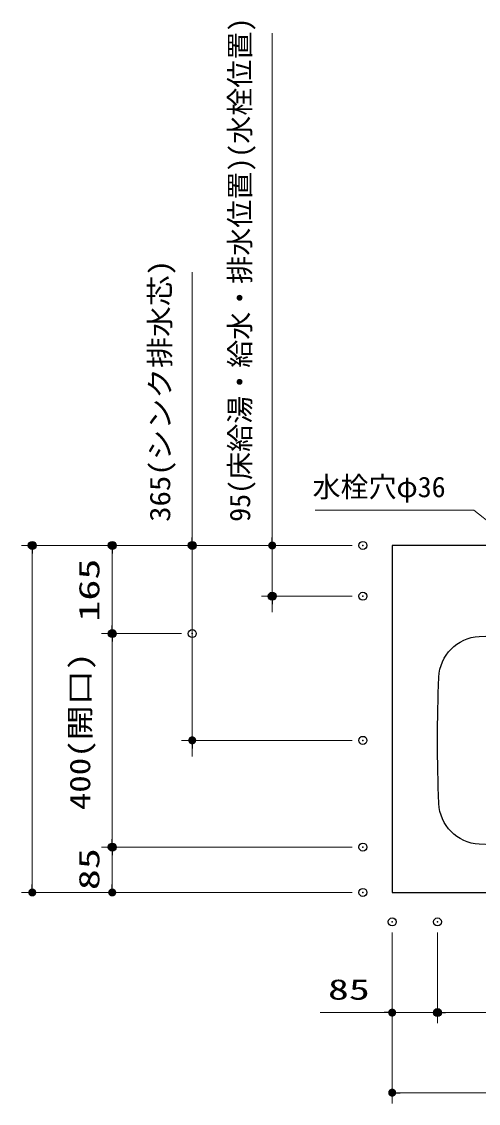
# Model space of a CAD drawing. Units: millimetres, scale not verified. Extents: x -9797 to 9797, y -4555 to 4555.
# Drawn here: x -8169 to -7312, y 590 to 2616 of the extents above; entities that cross this region are included whole.
import ezdxf
from ezdxf.enums import TextEntityAlignment as Align

# ---------------------------------------------------------------- set-up
doc = ezdxf.new("R2010")
doc.units = ezdxf.units.MM
doc.header["$LTSCALE"] = 30
doc.header["$PDMODE"] = 32
doc.header["$PDSIZE"] = 15
doc.linetypes.add('USER2', pattern=[2, 1.25, -0.25, 0.25, -0.25])
for name, color, linetype, lineweight in [('0-0_0', 7, 'Continuous', 25), ('0-1_細線ﾚｲﾔｰ', 91, 'Continuous', 5), ('0-2_1', 7, 'Continuous', 25), ('0-3_寸法ﾚｲﾔｰ', 30, 'Continuous', 13), ('0-4_DEFPOINTS', 7, 'Continuous', 25)]:
    doc.layers.add(name, color=color, linetype=linetype, lineweight=lineweight)
doc.styles.add('ＭＳ ゴシック', font='')
doc.styles.get('ＭＳ ゴシック').set_extended_font_data('MS Gothic')

# ---------------------------------------------------------------- blocks, each defined once
blk = doc.blocks.new('_DOT')
at = {"layer": '0-0_0', "color": 30}
blk.add_line((-15, 0), (-30, 0), dxfattribs=at)
for points in [[(0, 0), (-15, 0), (-14.88, 1.88)], [(0, 0), (-14.88, -1.88), (-15, 0)], [(0, 0), (-14.88, 1.88), (-14.53, 3.73)], [(0, 0), (-14.53, -3.73), (-14.88, -1.88)], [(0, 0), (-14.53, 3.73), (-13.95, 5.52)], [(0, 0), (-13.95, -5.52), (-14.53, -3.73)], [(0, 0), (-13.95, 5.52), (-13.14, 7.23)], [(0, 0), (-13.14, -7.23), (-13.95, -5.52)], [(0, 0), (-13.14, 7.23), (-12.14, 8.82)], [(0, 0), (-12.14, -8.82), (-13.14, -7.23)], [(0, 0), (-12.14, 8.82), (-10.93, 10.27)], [(0, 0), (-10.93, -10.27), (-12.14, -8.82)], [(0, 0), (-10.93, 10.27), (-9.56, 11.56)], [(0, 0), (-9.56, -11.56), (-10.93, -10.27)], [(0, 0), (-9.56, 11.56), (-8.04, 12.66)], [(0, 0), (-8.04, -12.66), (-9.56, -11.56)], [(0, 0), (-8.04, 12.66), (-6.39, 13.57)], [(0, 0), (-6.39, -13.57), (-8.04, -12.66)], [(0, 0), (-6.39, 13.57), (-4.64, 14.27)], [(0, 0), (-4.64, -14.27), (-6.39, -13.57)], [(0, 0), (-4.64, 14.27), (-2.81, 14.73)], [(0, 0), (-2.81, -14.73), (-4.64, -14.27)], [(0, 0), (-2.81, 14.73), (-0.94, 14.97)], [(0, 0), (-0.94, -14.97), (-2.81, -14.73)], [(0, 0), (-0.94, 14.97), (0.94, 14.97)], [(0, 0), (0.94, -14.97), (-0.94, -14.97)], [(0, 0), (0.94, 14.97), (2.81, 14.73)], [(0, 0), (2.81, 14.73), (4.64, 14.27)], [(0, 0), (4.64, 14.27), (6.39, 13.57)], [(0, 0), (6.39, 13.57), (8.04, 12.66)], [(0, 0), (8.04, 12.66), (9.56, 11.56)], [(0, 0), (9.56, 11.56), (10.93, 10.27)], [(0, 0), (10.93, 10.27), (12.14, 8.82)], [(0, 0), (12.14, 8.82), (13.14, 7.23)], [(0, 0), (13.14, 7.23), (13.95, 5.52)], [(0, 0), (13.95, 5.52), (14.53, 3.73)], [(0, 0), (14.53, 3.73), (14.88, 1.88)], [(0, 0), (14.88, 1.88), (15, 0)], [(0, 0), (2.81, -14.73), (0.94, -14.97)], [(0, 0), (4.64, -14.27), (2.81, -14.73)], [(0, 0), (6.39, -13.57), (4.64, -14.27)], [(0, 0), (8.04, -12.66), (6.39, -13.57)], [(0, 0), (9.56, -11.56), (8.04, -12.66)], [(0, 0), (10.93, -10.27), (9.56, -11.56)], [(0, 0), (12.14, -8.82), (10.93, -10.27)], [(0, 0), (13.14, -7.23), (12.14, -8.82)], [(0, 0), (13.95, -5.52), (13.14, -7.23)], [(0, 0), (14.53, -3.73), (13.95, -5.52)], [(0, 0), (14.88, -1.88), (14.53, -3.73)], [(0, 0), (15, 0), (14.88, -1.88)]]:
    blk.add_solid(points, dxfattribs=at)
blk = doc.blocks.new('A$C61E904BE')
at = {"layer": '0-1_細線ﾚｲﾔｰ', "linetype": 'USER2', "lineweight": 9}
for p, q in [((0, -4409.3), (0, 4409.3)), ((4409.3, 0), (-4409.3, 0))]:
    blk.add_line(p, q, dxfattribs=at)
at = {"layer": '0-2_1'}
for radius in [2715, 2385]:
    blk.add_circle((0, 0), radius, dxfattribs=at)
for centre, radius, start, end in [((-1921.6, 3549.3), 2293.7, 93.67776, 180.1549), ((3900, -104202.9), 110202.9, 86.89529, 93.10471), ((9737.4, 3441.8), 2400, 2.41742, 86.86378), ((79710, 0), 84000, 177.58258, 182.41742), ((-71790, 0), 84000, 357.58258, 2.41742), ((-1817.4, -3441.8), 2400, 182.41742, 266.86378), ((9737.4, -3441.8), 2400, 273.13622, 357.58258), ((3960, 102000), 108000, 266.86378, 273.13622)]:
    blk.add_arc(centre, radius, start, end, dxfattribs=at)
blk = doc.blocks.new('MUJI\u3000W1800 Ｌシンク\u3000平面図')
at = {"layer": '0-0_0'}
blk.add_blockref('A$C61E904BE', (6840, 8550), dxfattribs=at)

msp = doc.modelspace()

# ---------------------------------------------------------------- linework, layer by layer
at = {"layer": '0-0_0'}
msp.add_lwpolyline([(-7474.06, 985), (-5674.06, 985), (-5674.06, 1635), (-7474.06, 1635)], close=True, dxfattribs=at)
at = {"layer": '0-3_寸法ﾚｲﾔｰ'}
for p, q in [((-7699.06, 1635), (-7699.06, 2594.52)), ((-7849.06, 1635), (-7849.06, 2147.29)), ((-7849.06, 1650), (-7849.06, 1665)), ((-7699.06, 1650), (-7699.06, 1665)), ((-7549.06, 1635), (-8169.06, 1635)), ((-7549.06, 1635), (-8019.06, 1635)), ((-7549.06, 1635), (-7869.06, 1635)), ((-7849.06, 1270), (-7849.06, 1635)), ((-7549.06, 1635), (-7719.06, 1635)), ((-7699.06, 1635), (-7699.06, 1540)), ((-8149.06, 1000), (-8149.06, 1620)), ((-7999.06, 1485), (-7999.06, 1620)), ((-7549.06, 1540), (-7719.06, 1540)), ((-7699.06, 1525), (-7699.06, 1510)), ((-7869.06, 1470), (-8019.06, 1470)), ((-7869.06, 1470), (-8019.06, 1470)), ((-7999.06, 1085), (-7999.06, 1455)), ((-7549.06, 1270), (-7869.06, 1270)), ((-7849.06, 1255), (-7849.06, 1240)), ((-7549.06, 1070), (-8019.06, 1070)), ((-7549.06, 1070), (-8019.06, 1070)), ((-7999.06, 1000), (-7999.06, 1055)), ((-7549.06, 985), (-8169.06, 985)), ((-7549.06, 985), (-8019.06, 985)), ((-7474.06, 910), (-7474.06, 740)), ((-7474.06, 910), (-7474.06, 590)), ((-7389.06, 910), (-7389.06, 740)), ((-7389.06, 910), (-7389.06, 740)), ((-7474.06, 760), (-7608.83, 760)), ((-7489.06, 760), (-7504.06, 760)), ((-7474.06, 760), (-7389.06, 760)), ((-7374.06, 760), (-7359.06, 760)), ((-7374.06, 760), (-6854.06, 760)), ((-7459.06, 610), (-5689.06, 610))]:
    msp.add_line(p, q, dxfattribs=at)
msp.add_lwpolyline([(-7618.71, 1701.29), (-7320.96, 1701.29), (-7130.36, 1551.59)], dxfattribs=at)
at = {"layer": '0-4_DEFPOINTS'}
for p in [(-8149.06, 1635), (-7999.06, 1635), (-7849.06, 1635), (-7529.06, 1635), (-7699.06, 1540), (-7529.06, 1540), (-7999.06, 1470), (-7849.06, 1470), (-7529.06, 1270), (-7999.06, 1070), (-7529.06, 1070), (-7529.06, 985), (-7474.06, 930), (-7389.06, 930), (-7389.06, 760)]:
    msp.add_point(p, dxfattribs=at)

# ---------------------------------------------------------------- block references
at = {"layer": '0-2_1', "xscale": -0.03333333, "yscale": 0.03333333}
msp.add_blockref('MUJI\u3000W1800 Ｌシンク\u3000平面図', (-6754.06, 985), dxfattribs=at)
at = {"layer": '0-3_寸法ﾚｲﾔｰ', "xscale": 0.5, "yscale": 0.5}
for p, rotation in [((-8149.06, 1635), 90), ((-7999.06, 1635), 90), ((-7849.06, 1635), 270), ((-7699.06, 1635), 270), ((-7699.06, 1540), 90), ((-7999.06, 1470), 270), ((-7999.06, 1470), 90), ((-7849.06, 1270), 90), ((-7999.06, 1070), 270), ((-7999.06, 1070), 90), ((-8149.06, 985), 270), ((-7999.06, 985), 270), ((-7389.06, 760), 180), ((-7389.06, 760), 180), ((-7474.06, 610), 180)]:
    msp.add_blockref('_DOT', p, dxfattribs=dict(at, rotation=rotation))
msp.add_blockref('_DOT', (-7474.06, 760), dxfattribs=at)

# ---------------------------------------------------------------- texts
at = {"layer": '0-3_寸法ﾚｲﾔｰ', "style": 'ＭＳ ゴシック'}
msp.add_text('95(床給湯・給水・排水位置)(水栓位置)', height=38.48, rotation=90, dxfattribs=at).set_placement((-7728.8, 1679.29), align=Align.BOTTOM_LEFT)
for s, width, p in [('365(シンク排水芯)', 1.1, (-7878.8, 1679.29)), ('165', 1.5, (-8011.66, 1492.5)), ('400(開口)', 1.25, (-8028.8, 1139.14)), ('85', 1.5, (-8011.66, 989.41))]:
    msp.add_text(s, height=38.49, rotation=90, dxfattribs=dict(at, width=width)).set_placement(p, align=Align.BOTTOM_LEFT)
at = {"layer": '0-3_寸法ﾚｲﾔｰ', "color": 7, "style": 'ＭＳ ゴシック'}
msp.add_text('水栓穴φ36', height=38.48, dxfattribs=at).set_placement((-7623.44, 1713.89), align=Align.BOTTOM_LEFT)
at = {"layer": '0-3_寸法ﾚｲﾔｰ', "style": 'ＭＳ ゴシック', "width": 1.5}
msp.add_text('85', height=38.49, dxfattribs=at).set_placement((-7594.54, 772.6), align=Align.BOTTOM_LEFT)

doc.saveas('drawing.dxf')
